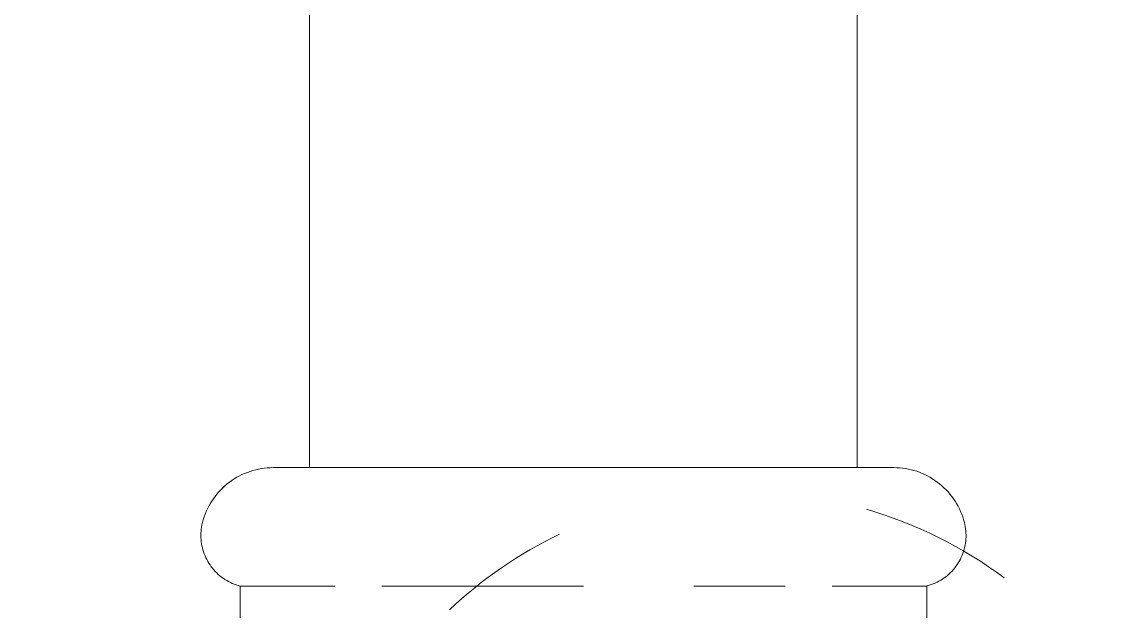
# Model space of a CAD drawing. Header units: metres. Extents: x 1 to 114, y -6 to 62.
# Drawn here: x 61.3775 to 61.4527, y 58.9568 to 58.9979 of the extents above; entities that cross this region are included whole.
import ezdxf

# ---------------------------------------------------------------- set-up
doc = ezdxf.new("R2010")
doc.units = ezdxf.units.M
for name, color, linetype, lineweight in [('A-DETL-GENF', 7, 'Continuous', 5), ('KIRYA - PISO', 7, 'Continuous', 5), ('P-SANR-FIXT', 7, 'Continuous', 5)]:
    doc.layers.add(name, color=color, linetype=linetype, lineweight=lineweight)
doc.layers.add('ARQ_1100_BASE_TÉRREO_GARAGEM_dwg', color=7, linetype='Continuous', lineweight=5, true_color=0x767676)
pattern_1 = [(0, (-4539.02, -1079.475), (0, 0.635), []), (90, (-4539.02, -1079.475), (-0.635, 3.888253587292846e-17), [])]

# ---------------------------------------------------------------- blocks, each defined once
blk = doc.blocks.new('USO_ESG_Sifão de Uso Geral - Sifão para lavatório-V11-PLANTA BAIXA GERAL')
at = {"layer": 'P-SANR-FIXT', "color": 8, "true_color": 0x797979}
for p, q in [((0.01905000000001733, -0.2049999987482456), (0.01905000000001733, -0.05521161073453673)), ((-0.01904999999996535, -0.1066145047655732), (-0.01904999999996535, -0.2049999987482456)), ((-0.01904999999999815, -0.2049999987483061), (-0.01840088699080497, -0.2049999987483061)), ((-0.01904999999999815, -0.2049999987483061), (-0.01840088699080499, -0.2049999987483061)), ((-0.01649778394209198, -0.2049999987483061), (-2.357107084578138e-16, -0.2049999987483061)), ((1.732587406877428e-14, -0.2049999987482456), (-0.0008633289438757857, -0.2049999987482456)), ((1.16647607618662e-18, -0.204999998748306), (0.01649778394209192, -0.204999998748306)), ((0.01840088699080494, -0.204999998748306), (0.01904999999999815, -0.204999998748306)), ((0.01840088699080493, -0.2049999987483061), (0.01904999999999815, -0.2049999987483061)), ((-0.01730374102724898, -0.2132404111362337), (-0.02271132290724619, -0.2132404111362337)), ((-0.01730374102724913, -0.2132404111362337), (-0.02271132290724626, -0.2132404111362337)), ((6.655383194683258e-17, -0.2132404111362337), (-0.01403636948615218, -0.2132404111362337)), ((-1.543174516859156e-16, -0.2132404111362337), (-0.01403636948615234, -0.2132404111362337)), ((0.01403636948615224, -0.2132404111362337), (0.007670938787591431, -0.2132404111362337)), ((0.01403636948615229, -0.2132404111362337), (0.007670938787591484, -0.2132404111362337)), ((0.02388009809944662, -0.2132404111362337), (0.01730903582315731, -0.2132404111362337))]:
    blk.add_line(p, q, dxfattribs=at)
at = {"layer": 'P-SANR-FIXT', "color": 253, "true_color": 0xb6b6b6}
for p, q in [((-0.01840088699080497, -0.2049999987483061), (-0.01649778394209198, -0.2049999987483061)), ((-0.01781815424688748, -0.2049999987482456), (-0.01731642943378233, -0.2049999987482456)), ((-0.009195598676796408, -0.2049999987482456), (-0.009969341476555291, -0.2049999987482456)), ((-0.0008633289438757857, -0.2049999987482456), (-0.001725276745599194, -0.2049999987482456)), ((0.01017549872088848, -0.2049999987482456), (0.0094059397052823, -0.2049999987482456)), ((0.01649778394209192, -0.204999998748306), (0.01840088699080494, -0.204999998748306)), ((0.01781815424693946, -0.2049999987482456), (0.01731642943383431, -0.2049999987482456)), ((0.01768551054637365, -0.2049999987482456), (0.01816650042814945, -0.2049999987482456)), ((0.01829137381426767, -0.2049999987482456), (0.01781815424693946, -0.2049999987482456)), ((-0.0238800980994366, -0.2132404111361584), (-0.02402023846753318, -0.21320170438411)), ((-0.0238800980994366, -0.2132404111361584), (-0.0238800980994366, -0.2158568159527617)), ((-0.02271132290724619, -0.2132404111362337), (-0.02388009809944662, -0.2132404111362337)), ((0.02388009809947125, -0.2158568159527617), (0.02388009809947125, -0.2132404111361584)), ((0.02419578259848299, -0.2131445268160339), (0.02405778830667364, -0.2131902991969563))]:
    blk.add_line(p, q, dxfattribs=at)
at = {"layer": 'P-SANR-FIXT', "color": 254, "true_color": 0xdadada}
for p, q in [((-0.01840088699080499, -0.2049999987483061), (-0.01649778394209203, -0.2049999987483061)), ((-0.008000000000000156, -0.2049999987483061), (-0.01131370849898486, -0.2049999987483061)), ((-0.008000000000000142, -0.204999998748306), (-0.01131370849898486, -0.204999998748306)), ((-0.01017549872085383, -0.2049999987482456), (-0.009405939705230322, -0.2049999987482456)), ((-0.001957507905070588, -0.2049999987482456), (-0.001096169349759202, -0.2049999987482456)), ((0.01649778394209188, -0.2049999987483061), (0.01840088699080493, -0.2049999987483061)), ((0.01717622762040896, -0.2049999987482456), (0.01768551054637365, -0.2049999987482456))]:
    blk.add_line(p, q, dxfattribs=at)
at = {"layer": 'P-SANR-FIXT', "color": 9, "true_color": 0xbcbcbc}
for p, q in [((-0.01731642943378233, -0.2049999987482456), (-0.01678700202753225, -0.2049999987482456)), ((-0.01131370849898486, -0.2049999987483061), (-0.016, -0.2049999987483061)), ((-0.01131370849898486, -0.204999998748306), (-0.016, -0.204999998748306)), ((-2.548156674343193e-16, -0.2049999987483061), (-0.008000000000000156, -0.2049999987483061)), ((-2.018911183307828e-16, -0.204999998748306), (-0.008000000000000142, -0.204999998748306)), ((-0.001096169349759202, -0.2049999987482456), (-0.0002330771573687344, -0.2049999987482456)), ((-0.0002330771573687344, -0.2049999987482456), (1.732587406877428e-14, -0.2049999987482456)), ((0.007999999999999853, -0.2049999987483061), (-1.553396844279053e-16, -0.2049999987483061)), ((0.008000000000000002, -0.2049999987483061), (-2.939152317954768e-18, -0.2049999987483061)), ((0.009969341476589944, -0.2049999987482456), (0.01072713545666966, -0.2049999987482456)), ((0.01072713545666966, -0.2049999987482456), (0.01146776830835306, -0.2049999987482456)), ((0.016, -0.2049999987483061), (0.01131370849898464, -0.2049999987483061)), ((0.016, -0.2049999987483061), (0.01131370849898477, -0.2049999987483061)), ((0.01146776830835306, -0.2049999987482456), (0.01219005517705259, -0.2049999987482456))]:
    blk.add_line(p, q, dxfattribs=at)
at = {"layer": 'P-SANR-FIXT', "color": 7, "true_color": 0xeeeeee}
for p, q in [((-0.01678700202753225, -0.2049999987482456), (-0.016230718999073, -0.2049999987482456)), ((-0.005357854911314098, -0.2049999987482456), (-0.004517249414561002, -0.2049999987482456))]:
    blk.add_line(p, q, dxfattribs=at)
at = {"layer": 'P-SANR-FIXT', "color": 254, "true_color": 0xdddddd}
for p, q in [((-0.01649778394209203, -0.2049999987483061), (-0.01347038418160255, -0.2049999987483061)), ((-0.01375544343515489, -0.2049999987482456), (-0.01307903936524253, -0.2049999987482456)), ((-0.01347038418160255, -0.2049999987483061), (-0.009524999999999275, -0.2049999987483061)), ((-0.009524999999999275, -0.2049999987483061), (-0.004930502809202803, -0.2049999987483061)), ((-0.004930502809202803, -0.2049999987483061), (-3.080558083437078e-16, -0.2049999987483061)), ((-1.896172160767075e-16, -0.2049999987483061), (0.01649778394209188, -0.2049999987483061))]:
    blk.add_line(p, q, dxfattribs=at)
at = {"layer": 'P-SANR-FIXT', "color": 7, "true_color": 0xececec}
for p, q in [((0.01131370849898464, -0.2049999987483061), (0.007999999999999853, -0.2049999987483061)), ((0.01131370849898477, -0.2049999987483061), (0.008000000000000002, -0.2049999987483061)), ((0.009195598676848386, -0.2049999987482456), (0.009969341476589944, -0.2049999987482456))]:
    blk.add_line(p, q, dxfattribs=at)
at = {"layer": 'P-SANR-FIXT', "color": 8, "true_color": 0x797979, "flags": 128}
for points in [[(-0.02338234570195877, -0.2053275549017255), (-0.02319113990210217, -0.2052596353413826), (-0.02299737098849642, -0.2051994163020673), (-0.02280134895010142, -0.2051469941213916), (-0.02260338738028263, -0.2051024526636896), (-0.02240380297540023, -0.2050658631857766), (-0.02220291502788873, -0.2050372842229969), (-0.02200104491559414, -0.2050167614956119), (-0.02179851558766331, -0.2050043278355813), (-0.02159565104779977, -0.205000003134152)], [(-0.02158898019788917, -0.2049999987482456), (-0.02157171131643418, -0.2049999987482456), (-0.02151993229860855, -0.2049999987482456), (-0.02143372597976272, -0.2049999987482456), (-0.02131323027161925, -0.2049999987482456), (-0.02115863794164511, -0.2049999987482456), (-0.0209701963045472, -0.2049999987482456), (-0.02074820682677459, -0.2049999987482456), (-0.02049302464413158, -0.2049999987482456), (-0.02020505799366224, -0.2049999987482456), (-0.01988476756056894, -0.2049999987482456), (-0.01953266574125628, -0.2049999987482456), (-0.01914931582352274, -0.2049999987482456), (-0.01873533108540728, -0.2049999987482456), (-0.01829137381423302, -0.2049999987482456), (-0.01781815424688748, -0.2049999987482456)], [(-0.0181665004281148, -0.2049999987482456), (-0.01861842778452983, -0.2049999987482456), (-0.01904056962822201, -0.2049999987482456), (-0.01943225062226243, -0.2049999987482456), (-0.01979284416064884, -0.2049999987482456), (-0.02012177337062481, -0.2049999987482456), (-0.02041851203561168, -0.2049999987482456), (-0.02068258543705551, -0.2049999987482456), (-0.02091357111385473, -0.2049999987482456), (-0.02111109953819055, -0.2049999987482456), (-0.02127485470673773, -0.2049999987482456), (-0.02140457464616434, -0.2049999987482456), (-0.0215000518321926, -0.2049999987482456), (-0.0215611335217186, -0.2049999987482456), (-0.02158772199708983, -0.2049999987482456)], [(-0.009969341476555291, -0.2049999987482456), (-0.01072713545663501, -0.2049999987482456), (-0.01146776830830108, -0.2049999987482456), (-0.01219005517701794, -0.2049999987482456), (-0.01289284055783019, -0.2049999987482456), (-0.01357500014410271, -0.2049999987482456), (-0.01423544262598102, -0.2049999987482456), (-0.01487311143638895, -0.2049999987482456), (-0.01548698644127153, -0.2049999987482456), (-0.01607608557155382, -0.2049999987482456), (-0.01663946639430305, -0.2049999987482456), (-0.01717622762037431, -0.2049999987482456)], [(-0.001725276745599194, -0.2049999987482456), (-0.002584464472603895, -0.2049999987482456), (-0.00343951760775326, -0.2049999987482456), (-0.004289068248444255, -0.2049999987482456), (-0.00513175729489999, -0.2049999987482456), (-0.00596623662439365, -0.2049999987482456), (-0.006791171248042611, -0.2049999987482456), (-0.007605241446395667, -0.2049999987482456), (-0.008407144880798707, -0.2049999987482456), (-0.009195598676796408, -0.2049999987482456)], [(0.0094059397052823, -0.2049999987482456), (0.008621333192632802, -0.2049999987482456), (0.007822934385981944, -0.2049999987482456), (0.007012020553132198, -0.2049999987482456), (0.006189888983215633, -0.2049999987482456), (0.005357854911366076, -0.2049999987482456), (0.004517249414595654, -0.2049999987482456), (0.003669417282392897, -0.2049999987482456), (0.002815714865299651, -0.2049999987482456), (0.00195750790510524, -0.2049999987482456), (0.00109616934981118, -0.2049999987482456), (0.0002330771574033861, -0.2049999987482456), (1.732587406877428e-14, -0.2049999987482456)], [(0.01731642943383431, -0.2049999987482456), (0.01678700202756691, -0.2049999987482456), (0.01623071899910765, -0.2049999987482456), (0.01564847028265676, -0.2049999987482456), (0.01504118735185593, -0.2049999987482456), (0.01440984172995372, -0.2049999987482456), (0.01375544343520687, -0.2049999987482456), (0.01307903936529451, -0.2049999987482456), (0.01238171162244326, -0.2049999987482456), (0.01166457578229515, -0.2049999987482456), (0.01092877910920406, -0.2049999987482456), (0.01017549872088848, -0.2049999987482456)], [(0.01816650042814945, -0.2049999987482456), (0.01861842778456448, -0.2049999987482456), (0.01904056962825666, -0.2049999987482456), (0.01943225062229708, -0.2049999987482456), (0.01979284416068349, -0.2049999987482456), (0.02012177337065946, -0.2049999987482456), (0.02041851203564634, -0.2049999987482456), (0.02068258543710749, -0.2049999987482456), (0.02091357111388939, -0.2049999987482456), (0.02111109953824252, -0.2049999987482456), (0.02127485470678971, -0.2049999987482456), (0.02140457464619899, -0.2049999987482456), (0.02150005183222725, -0.2049999987482456), (0.02156113352177058, -0.2049999987482456), (0.02158772199714181, -0.2049999987482456)], [(0.02158898019794115, -0.2049999987482456), (0.02157171131646883, -0.2049999987482456), (0.0215199322986432, -0.2049999987482456), (0.02143372597979737, -0.2049999987482456), (0.0213132302716539, -0.2049999987482456), (0.02115863794167976, -0.2049999987482456), (0.02097019630459918, -0.2049999987482456), (0.02074820682680925, -0.2049999987482456), (0.02049302464416624, -0.2049999987482456), (0.02020505799369689, -0.2049999987482456), (0.01988476756062091, -0.2049999987482456), (0.01953266574130826, -0.2049999987482456), (0.01914931582355739, -0.2049999987482456), (0.01873533108545926, -0.2049999987482456), (0.01829137381426767, -0.2049999987482456)], [(0.02158898019794115, -0.2049999987482456), (0.02179185024914791, -0.2050040566903475), (0.02199439575156184, -0.2050162240248039), (0.02219629267555993, -0.2050364812864631), (0.02239721802914842, -0.2050647960680401), (0.02259685037463774, -0.2051011230719207), (0.02279487034282243, -0.2051454041826706), (0.02299096114402514, -0.2051975685599191), (0.02318480907480917, -0.2052575327518092), (0.02337610401978768, -0.2053252008284586), (0.02356453994790613, -0.2054004645353114)], [(-0.02650502393945608, -0.2088205461131266), (-0.02645100272297055, -0.2086249587087671), (-0.02638920330758656, -0.2084316880259832), (-0.02631972455924629, -0.2082410432565716), (-0.02624267762908012, -0.2080533293915492), (-0.0261581857757818, -0.207868846732997), (-0.0260663841682494, -0.2076878904138908), (-0.02596741966949703, -0.2075107499256766), (-0.02586145060161203, -0.2073377086553926), (-0.02574864649250262, -0.2071690434321294), (-0.02562918780466144, -0.2070050240842853), (-0.02550326564649904, -0.206845913007805), (-0.02537108146664627, -0.2066919647464776), (-0.02523284673155436, -0.206543425584675), (-0.02508878258732848, -0.2064005331533786), (-0.02493911950586417, -0.2062635160499974), (-0.02478409691616999, -0.2061325934726541), (-0.02462396282130981, -0.2060079748695781), (-0.02445897340167494, -0.2058898596039022), (-0.0242893926051579, -0.2057784366349007)], [(0.02445347018815815, -0.2058860893388635), (0.02461861478017504, -0.2060039875504938), (0.02477891260312445, -0.2061283954784086), (0.02493410721471714, -0.2062591140964633), (0.02508395033666775, -0.206395934282744), (0.02522820225195969, -0.2065386371541645), (0.02536663218828412, -0.2066869944165531), (0.02549901868727161, -0.2068407687299339), (0.02562514995878896, -0.2069997140882231), (0.02574482421967737, -0.2071635762127175), (0.02585785001667205, -0.207332092959044), (0.02596404653261975, -0.2075049947362904), (0.02606324387568225, -0.2076820049385229), (0.02615528335135255, -0.2078628403872031), (0.02624001771607104, -0.2080472117841378), (0.02631731141290939, -0.2082348241744439), (0.02638704078849041, -0.2084253774183318), (0.02644909429064174, -0.2086185666712401), (0.02650337264700816, -0.2088140828715936)], [(-0.02402023846753318, -0.21320170438411), (-0.02415871888102447, -0.2131574244733156), (-0.02429531780083712, -0.2131076422421878), (-0.02442981669780061, -0.2130524373316883), (-0.02456200040237, -0.2129918980578788), (-0.02469165744882175, -0.2129261212706972), (-0.02481858041354144, -0.2128552121989785), (-0.02494256624686618, -0.212779284282081), (-0.02506341659789282, -0.2126984589885027), (-0.02518093813187061, -0.2126128656214843), (-0.02529494283938143, -0.2125226411121212), (-0.02540524833725558, -0.2124279298003817), (-0.02551167816016623, -0.2123288832041878), (-0.02561406204316245, -0.2122256597769571), (-0.02571223619382404, -0.2121184246541422), (-0.02580604355450596, -0.2120073493890633), (-0.02589533405337293, -0.2118926116784491), (-0.0259799648447266, -0.2117743950781711), (-0.02605980053732597, -0.2116528887095527), (-0.02613471341111667, -0.2115282869568942), (-0.02620458362148579, -0.2114007891563864), (-0.02626929939097258, -0.211270599277367), (-0.0263287571881755, -0.2111379255957969), (-0.02638286189328356, -0.2110029803613086), (-0.02643152695031881, -0.2108659794574638), (-0.0264746745055701, -0.2107271420565174), (-0.02651223553216605, -0.2105866902686903), (-0.02654414994045824, -0.2104448487868499), (-0.02657036667421444, -0.2103018445271199), (-0.02659084379224082, -0.2101579062658167), (-0.02660554853553704, -0.2100132642734916), (-0.02661445737962035, -0.2098681499463929), (-0.02661755607226142, -0.2097227954365582), (-0.02661483965621578, -0.2095774332801569), (-0.02660631247715919, -0.2094322960256771), (-0.0265919881767572, -0.2092876158616967), (-0.0265718896708519, -0.2091436242456934), (-0.02654604911274842, -0.2090005515334622), (-0.02651450784184367, -0.2088586266108533), (-0.02650502393945608, -0.2088205461131266)], [(0.02650502393950806, -0.2088205461131266), (0.02653809561027497, -0.2089621222411145), (0.02656547929215462, -0.2091049076374058), (0.02658713117707294, -0.209248673875823), (0.02660301662664001, -0.2093931909610186), (0.02661311022750633, -0.2095382276965466), (0.02661739583209587, -0.2096835520545265), (0.02661586658435235, -0.2098289315469722), (0.02660852493072384, -0.2099741335977434), (0.02659538261631642, -0.2101189259145323), (0.02657646066600896, -0.2102630768605036), (0.02655178935089293, -0.210406355824895), (0.02652140813981191, -0.2105485335919367), (0.02648536563620878, -0.2106893827075021), (0.02644371950041919, -0.2108286778431064), (0.02639653635735927, -0.2109661961562164), (0.0263438916900062, -0.2111017176468505), (0.02628586971860218, -0.211235025509555), (0.02622256326589381, -0.2113659064801977), (0.02615407360873596, -0.2114941511771154), (0.02608051031597356, -0.2116195544361781), (0.0260019910731211, -0.211741915638907), (0.02591864149429025, -0.2118610390334531), (0.02583059492098451, -0.2119767340478671), (0.02573799220895626, -0.2120888155947394), (0.0256409815027972, -0.2121971043675597), (0.02553971799893766, -0.2123014271273389), (0.02543436369736687, -0.2124016169799614), (0.02532508714248984, -0.212497513643004), (0.0252120631535021, -0.2125889637022622), (0.0250954725446808, -0.2126758208571893), (0.0249755018360946, -0.2127579461548121), (0.02485234295530409, -0.2128352082121961), (0.02472619293027797, -0.2129074834265383), (0.02459725357409684, -0.2129746561729077), (0.02446573116224145, -0.2130366189892511), (0.02433183610253477, -0.2130932727482655), (0.02419578259848299, -0.2131445268160339)]]:
    blk.add_lwpolyline(points, dxfattribs=at)
at = {"layer": 'P-SANR-FIXT', "color": 253, "true_color": 0xb6b6b6, "flags": 128}
for points in [[(-0.01717622762037431, -0.2049999987482456), (-0.01768551054633899, -0.2049999987482456), (-0.0181665004281148, -0.2049999987482456)], [(-0.0242893926051579, -0.2057784366349007), (-0.02411549172483424, -0.2056738842155149), (-0.02393754896503601, -0.2055763696073422), (-0.02375584899621545, -0.2054860488129337), (-0.02357068249955164, -0.2054030663263023), (-0.02338234570195877, -0.2053275549017255)], [(0.02356453994790613, -0.2054004645353114), (0.02374981540184617, -0.2054832034665348), (0.02393163398039533, -0.2055732852574928), (0.02410970481265617, -0.2056705657965201), (0.02428374302322873, -0.2057748894555121), (0.02445347018815815, -0.2058860893388635)], [(0.02405778830667364, -0.2131902991969563), (0.02391807398856017, -0.2132305166650106), (0.02388009809947125, -0.2132404111361584)]]:
    blk.add_lwpolyline(points, dxfattribs=at)
at = {"layer": 'P-SANR-FIXT', "color": 9, "true_color": 0xbcbcbc, "flags": 128}
for points in [[(-0.016230718999073, -0.2049999987482456), (-0.01564847028260478, -0.2049999987482456), (-0.01504118735182128, -0.2049999987482456), (-0.01440984172990175, -0.2049999987482456), (-0.01375544343515489, -0.2049999987482456)], [(-0.01307903936524253, -0.2049999987482456), (-0.0123817116224086, -0.2049999987482456), (-0.0116645757822605, -0.2049999987482456), (-0.01092877910915208, -0.2049999987482456), (-0.01017549872085383, -0.2049999987482456)], [(-0.009405939705230322, -0.2049999987482456), (-0.008621333192580825, -0.2049999987482456), (-0.007822934385929967, -0.2049999987482456), (-0.00701202055308022, -0.2049999987482456), (-0.006189888983163656, -0.2049999987482456), (-0.005357854911314098, -0.2049999987482456)], [(-0.004517249414561002, -0.2049999987482456), (-0.003669417282358245, -0.2049999987482456), (-0.002815714865264999, -0.2049999987482456), (-0.001957507905070588, -0.2049999987482456)], [(1.732587406877428e-14, -0.2049999987482456), (0.0008633289439104375, -0.2049999987482456), (0.001725276745651172, -0.2049999987482456)], [(0.001725276745651172, -0.2049999987482456), (0.002584464472638547, -0.2049999987482456), (0.003439517607787912, -0.2049999987482456)], [(0.003439517607787912, -0.2049999987482456), (0.004289068248478907, -0.2049999987482456), (0.005131757294951967, -0.2049999987482456), (0.005966236624445629, -0.2049999987482456), (0.006791171248094589, -0.2049999987482456), (0.007605241446430318, -0.2049999987482456), (0.008407144880833358, -0.2049999987482456), (0.009195598676848386, -0.2049999987482456)], [(0.01219005517705259, -0.2049999987482456), (0.01289284055788216, -0.2049999987482456), (0.01357500014415468, -0.2049999987482456)], [(0.01357500014415468, -0.2049999987482456), (0.014235442626033, -0.2049999987482456), (0.0148731114364236, -0.2049999987482456), (0.01548698644132351, -0.2049999987482456), (0.01607608557158846, -0.2049999987482456), (0.01663946639433771, -0.2049999987482456), (0.01717622762040896, -0.2049999987482456)]]:
    blk.add_lwpolyline(points, dxfattribs=at)
blk = doc.blocks.new('ARQ_1100_BASE_TÉRREO_GARAGEM_dwg-4178582-PLANTA BAIXA GERAL')
at = {"layer": 'KIRYA - PISO', "true_color": 0xaaaaaa}
h = blk.add_hatch(dxfattribs=at)
h.set_pattern_fill('FP_5', color=253, style=0, pattern_type=2)
h.set_pattern_definition(pattern_1)
h.paths.add_polyline_path([(42.96860841717686, 58.78279011161869), (43.1593605642874, 58.78762127003202), (43.15934289530927, 59.00182936217893), (43.12609932132397, 59.00505757426873), (43.12599907666888, 59.01548288174246), (43.00473209657667, 59.01548288174246), (42.99980159376746, 58.96682992796126), (42.96793032259507, 58.97140598649629), (42.96263479801554, 59.01548288174246), (42.83559854955003, 59.01548288174246), (42.84057755189045, 58.78279011161869), (42.85177826502621, 58.78279011161869)])
h.paths.add_polyline_path([(42.81285792027579, 58.78771784852438), (42.81285792027579, 59.11652020820074), (42.79975137809144, 59.11300832080688), (42.78144906357746, 59.0896729452101), (42.78637520393666, 58.81420492670964), (42.78988868787703, 58.80109242613262), (42.80048132883683, 58.79103414620548)])
h.paths.add_polyline_path([(43.18244840859261, 58.80082424954249), (43.18271658518271, 58.80109242613261), (43.19115620948228, 58.83596652942469), (43.18632658035082, 59.00182936217893), (43.18244840859261, 59.00182936217893), (43.18244840859261, 58.80109242613261)])
h.paths.add_polyline_path([(42.99144689525109, 58.89297916391003), (42.96860841717686, 58.89850652535711), (42.95689476524193, 58.91384770387882), (42.95736240663252, 58.93202923454007), (42.98260469157188, 58.96110413071368), (43.00369813518503, 58.96432908463129), (43.01718196382372, 58.95762233293683), (43.0264327230058, 58.94336586169575), (43.02726260183243, 58.93203816882702), (43.01994028494119, 58.91524796963294), (42.99693781130367, 58.89426895879763), (42.99236125699488, 58.89329823122073)])
h.paths.add_polyline_path([(43.01569448439746, 58.92908138345411), (43.01508796386441, 58.94256085268512), (43.00539939187003, 58.95242690514795), (42.99062585357843, 58.95274840001106), (42.99693781130367, 58.94939089462149), (43.01508796386441, 58.93203816882706)])
h.paths.add_polyline_path([(43.19115620948228, 59.04182936217892), (43.18632658035082, 59.08967294521003), (43.18244840859261, 59.08967294521003), (43.18762067557634, 59.04182936217892), (43.19106934183307, 59.04182936217892)])
h.paths.add_polyline_path([(42.9166553007756, 59.05625366009194), (42.9166553007756, 59.07912079309114), (42.89378816777642, 59.07912079309114), (42.89378816777642, 59.05625366009194), (42.90859672646961, 59.05625366009194)])
h.paths.add_polyline_path([(43.10144978244833, 59.06210686192264), (43.09627469280858, 59.07912826539662), (43.08442837897437, 59.07912826539662), (43.0992036249967, 59.06435301937427)])
h = blk.add_hatch(dxfattribs=at)
h.set_pattern_fill('FP_5', color=253, style=0, pattern_type=2)
h.set_pattern_definition(pattern_1)
h.paths.add_polyline_path([(42.99980159376746, 58.96682992796126), (43.00178602280648, 58.96682992796126), (42.99686189981343, 59.01548288174246), (42.97087639636526, 59.01548288174246), (42.97638326495203, 58.96682992796126), (42.99882109924728, 58.96682992796126)])
h.paths.add_polyline_path([(42.99980159376746, 59.05625366009194), (43.00178602280648, 59.05625366009194), (42.99608928316624, 59.07912079309114), (42.98618547910682, 59.07912079309114), (42.99144689525109, 59.05625366009194), (42.99950009694027, 59.05625366009194)])
h = blk.add_hatch(dxfattribs=at)
h.set_pattern_fill('FP_5', color=253, style=0, pattern_type=2)
h.set_pattern_definition(pattern_1)
h.paths.add_polyline_path([(42.96793032259507, 58.96682992796126), (42.97087639636526, 58.97042471206788), (42.96793032259507, 58.97140598649629)])
h.paths.add_polyline_path([(43.00178602280648, 58.96682992796126), (43.00473209657667, 58.97164428410179), (43.00178602280648, 58.98802015771573)])
h.paths.add_polyline_path([(43.00178602280648, 59.05625366009194), (43.00473209657667, 59.06057417562125), (43.00178602280648, 59.06352024939144)])
at = {"color": 254, "lineweight": 5, "true_color": 0xcecece}
for radius, start, end in [(0.03003970504566772, 53.24112099918052, 73.76011461942421), (0.03003970504567341, 115.5509307714523, 133.3373854553431)]:
    blk.add_arc((42.99762454409488, 58.93508898302117), radius, start, end, dxfattribs=at)

msp = doc.modelspace()

# ---------------------------------------------------------------- hatches: boundary and pattern name
at = {"layer": 'A-DETL-GENF', "true_color": 0xffffff}
h = msp.add_hatch(dxfattribs=at)
h.set_pattern_fill('FP_8', style=0, pattern_type=2)
h.set_pattern_definition([(45, (18.43023242750974, 0), (-0.1767766952966369, 0.1767766952966369), [])])
h.paths.add_polyline_path([(59.26284348576825, 2.095148950200363), (59.26284348576825, 2.501320562199203), (59.24210889082652, 2.496416471805593), (59.23205061089944, 2.485823830845773), (59.2238065763126, 2.44073896969089), (59.22863620544405, 2.126923950096753), (59.23265298012901, 2.11304448519744), (59.24210889082654, 2.103588574499929), (59.25571471347839, 2.095148950200363)])
h.paths.add_polyline_path([(59.5223242468666, 2.095148950200363), (59.53068940990395, 2.099978579331807), (59.55402478550081, 2.113451264714315), (59.56246440980036, 2.144948371396938), (59.55763478066891, 2.473081096208769), (59.55402478550079, 2.486553781591242), (59.52232424686657, 2.504856096105159), (59.36284348576824, 2.500026466973715), (59.36815680028293, 2.329973950096781), (59.38182360951357, 2.323221453464547), (59.39167589625482, 2.30527291055738), (59.38821668503844, 2.284960542558284), (59.37305463352091, 2.27121719581823), (59.36284348576824, 2.26912197818537), (59.36284348576824, 2.095148950200363), (59.46859294988217, 2.095148950200363)])
h.paths.add_polyline_path([(59.5594676257248, 2.28157306310598), (59.40784639265519, 2.286503565915147), (59.40784639265519, 2.318374837087525), (59.55892887589444, 2.313444334278359), (59.5601347806689, 2.28157306310598)])
h.paths.add_polyline_path([(61.58958698903948, 58.78279011161869), (61.58987611189175, 58.78769007065977), (61.61103616644169, 58.7991795798818), (61.61268083610235, 58.80146430630417), (61.61268083610235, 59.00182936217893), (61.58985914727133, 59.00182936217893), (61.58958760967533, 58.7832896137312)])
h.paths.add_polyline_path([(61.26613865487215, 58.78279011161869), (61.27080997940019, 59.01548288174246), (61.3981627501048, 59.01548288174246), (61.3981627501048, 59.11989157143836), (61.24309034778553, 59.11625217277691), (61.24577141488558, 58.78279011161869), (61.26583097705977, 58.78279011161869)])
h.paths.add_polyline_path([(61.44447067758578, 58.91029684210302), (61.45460146496772, 58.92182992670957), (61.45789667665058, 58.93508898302167), (61.45387211929661, 58.95010883554465), (61.43969623614677, 58.96242157339164), (61.42167932276082, 58.96431538516814), (61.4092607248414, 58.95835986689349), (61.40729312726437, 58.95036162219843), (61.44287682412759, 58.94846014587225), (61.4465636370956, 58.92597735049716), (61.44532039137415, 58.91162168459211)])
h.paths.add_polyline_path([(61.53524646759625, 59.01548288174246), (61.55648746082424, 59.01665298127687), (61.55623150417862, 59.04182936217892), (61.61268083610235, 59.04182936217892), (61.61268083610235, 59.09639013573571), (61.60308632247808, 59.11300832080686), (61.57739768140017, 59.11989157143836), (61.47717075590572, 59.11661831597497), (61.52284686628047, 59.07912826539662), (61.53168220995807, 59.07912826539662), (61.53650712031834, 59.05728195156237), (61.54650712031834, 59.03996144348667), (61.51918661224264, 59.01996144348668), (61.43496452408641, 59.10418353164291), (61.43969623614677, 59.01548288174246), (61.53284686628048, 59.01548288174246)])
h.paths.add_polyline_path([(61.34688772828534, 59.05625366009194), (61.32402059528616, 59.05625366009194), (61.32402059528616, 59.07912079309114), (61.34688772828534, 59.07912079309114), (61.34688772828534, 59.06521542194394)])
h.paths.add_polyline_path([(61.42252973975435, 59.11661831597497), (61.41163313428643, 59.11989157143836), (61.42149413990481, 59.11661831597497)])

# ---------------------------------------------------------------- block references
at = {"layer": 'ARQ_1100_BASE_TÉRREO_GARAGEM_dwg', "color": 253, "true_color": 0xaaaaaa}
msp.add_blockref('ARQ_1100_BASE_TÉRREO_GARAGEM_dwg-4178582-PLANTA BAIXA GERAL', (18.43023242750974, 0), dxfattribs=at)
at = {"layer": 'P-SANR-FIXT', "color": 8, "true_color": 0x808080}
msp.add_blockref('USO_ESG_Sifão de Uso Geral - Sifão para lavatório-V11-PLANTA BAIXA GERAL', (61.41656363709558, 59.17182992670951), dxfattribs=at)

doc.saveas('drawing.dxf')
